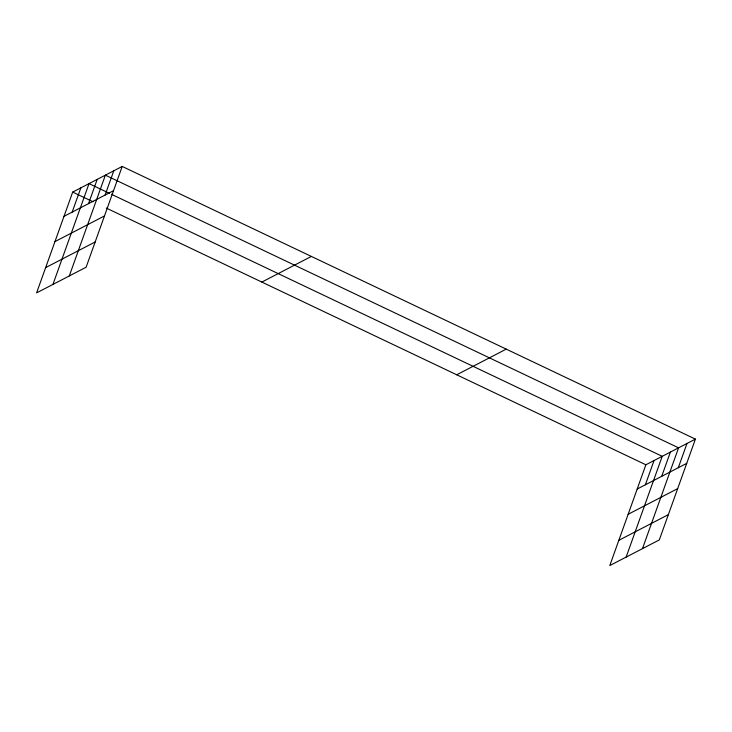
<?xml version="1.0" encoding="UTF-8"?>
<svg xmlns="http://www.w3.org/2000/svg" width="732" height="732" viewBox="0 0 732 732"><rect width="100%" height="100%" fill="white"/><g stroke="black" fill="none" stroke-linecap="round" stroke-linejoin="round"><path stroke-width="1.1" d="M122.207 166.439L72.688 192.086L36.6 292.882L86.12 267.226L122.207 166.439L695.4 439.118L659.312 539.914L609.793 565.562L645.88 464.774L695.4 439.118M72.175 212.106L80.859 187.859M52.942 284.419L89.029 183.622L109.37 193.303M88.517 203.642L97.2 179.395M69.284 275.955L105.371 175.158L678.564 447.838L642.476 548.634M105.106 195.051L113.789 170.794M645.368 484.785L654.051 460.538M626.135 557.098L662.222 456.301L111.401 194.264M661.71 476.322L670.393 452.074M678.299 467.73L686.982 443.473M64.004 216.343L113.524 190.686M54.964 241.597L104.484 215.949M45.64 267.628L95.16 241.972M261.846 282.076L311.365 256.42M456.731 374.784L506.251 349.127M637.197 489.022L686.717 463.365M628.157 514.285L677.676 488.628M618.833 540.308L668.353 514.651M72.688 192.086L93.028 201.767M106.25 208.053L645.88 464.774"/></g></svg>
